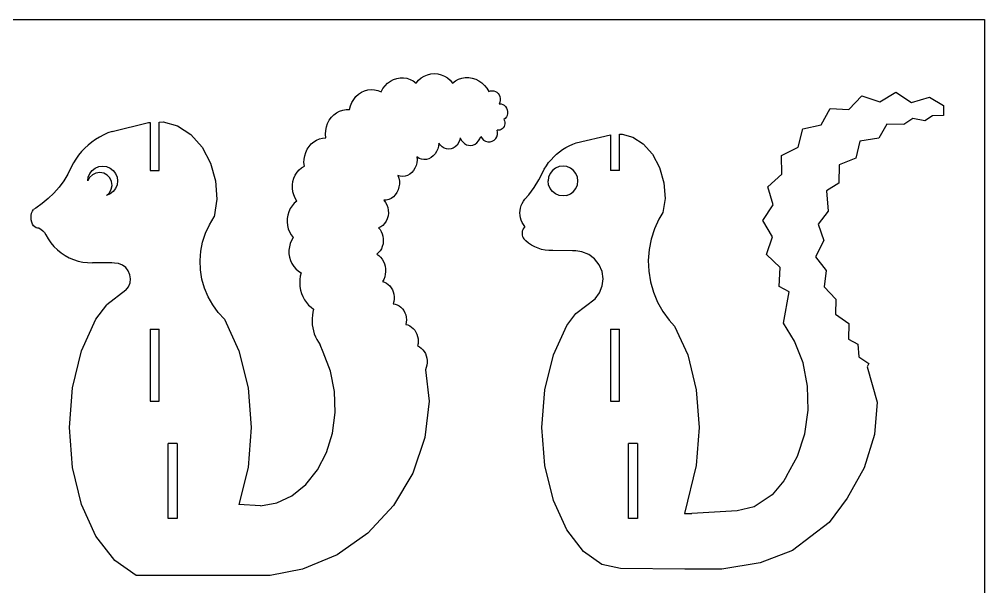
# Model space of a CAD drawing. Extents: x -147 to 147, y -94 to 94.
# Drawn here: x -14.5 to 147, y -0.7 to 94.2 of the extents above; entities that cross this region are included whole.
import ezdxf

# ---------------------------------------------------------------- set-up
doc = ezdxf.new("R2010")
doc.units = 0
doc.header["$MEASUREMENT"] = 0
doc.layers.get('0').update_dxf_attribs({"linetype": 'CONTINUOUS'})

msp = doc.modelspace()

# ---------------------------------------------------------------- linework, layer by layer
for p, q in [((-147.01, 94.18), (147.01, 94.18)), ((147.01, 94.18), (147.01, -94.18)), ((47.61, 83.86), (48.12, 84.13)), ((48.12, 84.13), (48.67, 84.31)), ((48.67, 84.31), (49.23, 84.41)), ((49.23, 84.41), (49.8, 84.41)), ((49.8, 84.41), (50.36, 84.32)), ((50.36, 84.32), (50.9, 84.14)), ((50.9, 84.14), (51.42, 83.88)), ((51.89, 83.53), (52.29, 83.99)), ((52.29, 83.99), (52.75, 84.39)), ((52.75, 84.39), (53.26, 84.7)), ((53.26, 84.7), (53.8, 84.93)), ((53.8, 84.93), (54.36, 85.07)), ((54.36, 85.07), (54.94, 85.12)), ((54.94, 85.12), (55.52, 85.07)), ((55.52, 85.07), (56.08, 84.93)), ((56.08, 84.93), (56.63, 84.7)), ((56.63, 84.7), (57.13, 84.39)), ((57.13, 84.39), (57.59, 83.99)), ((57.59, 83.99), (57.99, 83.53)), ((58.48, 83.89), (59, 84.16)), ((59, 84.16), (59.56, 84.34)), ((59.56, 84.34), (60.14, 84.44)), ((60.14, 84.44), (60.73, 84.44)), ((60.73, 84.44), (61.31, 84.35)), ((61.31, 84.35), (61.87, 84.17)), ((61.87, 84.17), (62.41, 83.91)), ((43.3, 82.23), (43.85, 82.38)), ((43.85, 82.38), (44.41, 82.44)), ((44.41, 82.44), (44.97, 82.4)), ((44.97, 82.4), (45.53, 82.28)), ((46.06, 82.06), (46.35, 82.6)), ((46.35, 82.6), (46.71, 83.09)), ((46.71, 83.09), (47.14, 83.51)), ((47.14, 83.51), (47.61, 83.86)), ((51.42, 83.88), (51.89, 83.53)), ((57.99, 83.53), (58.48, 83.89)), ((62.41, 83.91), (62.91, 83.56)), ((62.91, 83.56), (63.36, 83.14)), ((63.36, 83.14), (63.76, 82.65)), ((63.76, 82.65), (64.08, 82.1)), ((41.15, 80.28), (41.47, 80.8)), ((41.47, 80.8), (41.85, 81.27)), ((41.85, 81.27), (42.29, 81.66)), ((42.29, 81.66), (42.77, 81.99)), ((42.77, 81.99), (43.3, 82.23)), ((45.53, 82.28), (46.06, 82.06)), ((64.08, 82.1), (64.35, 82.21)), ((64.35, 82.21), (64.63, 82.25)), ((64.63, 82.25), (64.91, 82.22)), ((64.91, 82.22), (65.18, 82.13)), ((65.18, 82.13), (65.42, 81.99)), ((65.42, 81.99), (65.63, 81.78)), ((65.63, 81.78), (65.8, 81.54)), ((65.8, 81.54), (65.92, 81.26)), ((65.92, 81.26), (65.98, 80.95)), ((65.98, 80.95), (65.99, 80.64)), ((124.31, 79.1), (126.48, 81.37)), ((126.48, 81.37), (129.47, 80.38)), ((129.47, 80.38), (132.15, 82.02)), ((132.15, 82.02), (134.78, 80.29)), ((134.78, 80.29), (137.8, 81.17)), ((137.8, 81.17), (140.13, 79.79)), ((40.75, 79.11), (40.91, 79.71)), ((40.91, 79.71), (41.15, 80.28)), ((65.93, 80.34), (65.82, 80.05)), ((65.82, 80.05), (66.11, 80.04)), ((65.99, 80.64), (65.93, 80.34)), ((66.11, 80.04), (66.39, 79.96)), ((66.39, 79.96), (66.64, 79.81)), ((66.64, 79.81), (66.87, 79.6)), ((66.87, 79.6), (67.04, 79.35)), ((67.04, 79.35), (67.16, 79.06)), ((119.65, 76.52), (121.16, 79.28)), ((121.16, 79.28), (124.31, 79.1)), ((140.13, 79.79), (140.12, 78.12)), ((37.39, 77.33), (37.73, 77.81)), ((37.73, 77.81), (38.14, 78.23)), ((38.14, 78.23), (38.6, 78.57)), ((38.6, 78.57), (39.1, 78.84)), ((39.1, 78.84), (39.63, 79.02)), ((39.63, 79.02), (40.19, 79.11)), ((40.19, 79.11), (40.75, 79.11)), ((66.83, 77.62), (66.6, 77.44)), ((67.01, 77.86), (66.83, 77.62)), ((67.14, 78.13), (67.01, 77.86)), ((67.21, 78.43), (67.14, 78.13)), ((67.16, 79.06), (67.22, 78.75)), ((67.22, 78.75), (67.21, 78.43)), ((134.99, 77.61), (133.5, 76.58)), ((136.99, 77.23), (134.99, 77.61)), ((138.29, 78.05), (136.99, 77.23)), ((140.12, 78.12), (138.29, 78.05)), ((1.09, 75.46), (7.17, 76.92)), ((7.17, 76.92), (7.42, 76.94)), ((7.42, 76.94), (7.42, 68.89)), ((8.92, 77.02), (9.58, 77.06)), ((8.92, 68.89), (8.92, 77.02)), ((9.58, 77.06), (11.99, 76.37)), ((11.99, 76.37), (14.22, 74.92)), ((36.79, 75.62), (36.91, 76.22)), ((36.91, 76.22), (37.11, 76.79)), ((37.11, 76.79), (37.39, 77.33)), ((66.48, 76.05), (66.31, 75.87)), ((66.62, 76.25), (66.48, 76.05)), ((66.6, 77.44), (66.7, 77.22)), ((66.71, 76.49), (66.62, 76.25)), ((66.7, 77.22), (66.75, 76.98)), ((66.76, 76.73), (66.71, 76.49)), ((66.75, 76.98), (66.76, 76.73)), ((116.57, 75.88), (119.65, 76.52)), ((130.63, 76.65), (129.3, 74.3)), ((133.5, 76.58), (130.63, 76.65)), ((-1.04, 74.51), (-1.7, 74.11)), ((-0.35, 74.88), (-1.04, 74.51)), ((0.36, 75.19), (-0.35, 74.88)), ((1.09, 75.46), (0.36, 75.19)), ((14.22, 74.92), (16.11, 72.79)), ((35.75, 74.21), (36.26, 74.34)), ((36.26, 74.34), (36.79, 74.38)), ((36.75, 75), (36.79, 75.62)), ((36.79, 74.38), (36.75, 75)), ((59.28, 74.38), (59.18, 73.94)), ((59.28, 74.38), (59.46, 74)), ((62.59, 74.2), (62.75, 74.6)), ((62.75, 74.6), (62.94, 74.27)), ((65.23, 74.24), (65.43, 74.56)), ((65.43, 74.56), (65.53, 74.92)), ((65.67, 75.64), (65.44, 75.67)), ((65.53, 75.3), (65.44, 75.67)), ((65.53, 74.92), (65.53, 75.3)), ((65.89, 75.67), (65.67, 75.64)), ((66.11, 75.75), (65.89, 75.67)), ((66.31, 75.87), (66.11, 75.75)), ((78.68, 73.52), (84.42, 74.9)), ((84.42, 74.9), (84.42, 68.89)), ((85.92, 74.99), (86.36, 75.01)), ((85.92, 68.89), (85.92, 74.99)), ((86.36, 75.01), (88.14, 74.5)), ((88.14, 74.5), (89.88, 73.36)), ((115.83, 72.83), (116.57, 75.88)), ((129.3, 74.3), (126.12, 73.82)), ((-2.94, 73.16), (-3.51, 72.63)), ((-2.34, 73.66), (-2.94, 73.16)), ((-1.7, 74.11), (-2.34, 73.66)), ((16.11, 72.79), (17.53, 70.16)), ((33.69, 72.46), (34, 72.93)), ((34, 72.93), (34.37, 73.36)), ((34.37, 73.36), (34.79, 73.71)), ((34.79, 73.71), (35.25, 74)), ((35.25, 74), (35.75, 74.21)), ((55.67, 72.99), (55.54, 72.52)), ((55.72, 73.48), (55.67, 72.99)), ((55.97, 73.13), (55.72, 73.48)), ((56.27, 72.85), (55.97, 73.13)), ((56.61, 72.64), (56.27, 72.85)), ((58.46, 72.88), (58.12, 72.66)), ((58.76, 73.17), (58.46, 72.88)), ((59, 73.53), (58.76, 73.17)), ((59.18, 73.94), (59, 73.53)), ((59.46, 74), (59.7, 73.68)), ((59.7, 73.68), (59.99, 73.42)), ((59.99, 73.42), (60.32, 73.23)), ((60.32, 73.23), (60.67, 73.13)), ((60.67, 73.13), (61.04, 73.11)), ((61.04, 73.11), (61.41, 73.17)), ((61.41, 73.17), (61.76, 73.32)), ((61.76, 73.32), (62.08, 73.55)), ((62.08, 73.55), (62.36, 73.85)), ((62.36, 73.85), (62.59, 74.2)), ((62.94, 74.27), (63.2, 74)), ((63.2, 74), (63.52, 73.8)), ((63.52, 73.8), (63.89, 73.7)), ((63.89, 73.7), (64.27, 73.7)), ((64.27, 73.7), (64.63, 73.79)), ((64.63, 73.79), (64.96, 73.97)), ((64.96, 73.97), (65.23, 74.24)), ((76.42, 72.41), (76.96, 72.75)), ((76.96, 72.75), (77.53, 73.05)), ((77.53, 73.05), (78.12, 73.31)), ((78.12, 73.31), (78.68, 73.52)), ((89.88, 73.36), (91.44, 71.62)), ((113.01, 71.42), (115.83, 72.83)), ((126.12, 73.82), (125.46, 70.95)), ((-4.54, 71.47), (-5, 70.83)), ((-4.05, 72.07), (-4.54, 71.47)), ((-3.51, 72.63), (-4.05, 72.07)), ((33.17, 70.81), (33.27, 71.39)), ((33.27, 71.39), (33.44, 71.94)), ((33.44, 71.94), (33.69, 72.46)), ((52.4, 70.94), (52.04, 71.17)), ((52.04, 71.17), (52.06, 70.7)), ((54.42, 71.07), (54.03, 70.87)), ((54.77, 71.34), (54.42, 71.07)), ((55.09, 71.68), (54.77, 71.34)), ((55.34, 72.08), (55.09, 71.68)), ((55.54, 72.52), (55.34, 72.08)), ((56.98, 72.51), (56.61, 72.64)), ((57.37, 72.47), (56.98, 72.51)), ((57.75, 72.52), (57.37, 72.47)), ((58.12, 72.66), (57.75, 72.52)), ((74.48, 70.72), (74.92, 71.19)), ((74.92, 71.19), (75.39, 71.63)), ((75.39, 71.63), (75.89, 72.04)), ((75.89, 72.04), (76.42, 72.41)), ((91.44, 71.62), (92.64, 69.39)), ((113.09, 68.28), (113.01, 71.42)), ((-5.77, 69.49), (-6.36, 68.31)), ((-5.41, 70.17), (-5.77, 69.49)), ((-5, 70.83), (-5.41, 70.17)), ((-1.77, 69.32), (-1.17, 69.57)), ((-1.17, 69.57), (-0.52, 69.66)), ((-0.52, 69.66), (0.13, 69.57)), ((0.13, 69.57), (0.73, 69.32)), ((17.53, 70.16), (18.37, 67.2)), ((32.75, 69.38), (33.21, 69.66)), ((33.15, 70.24), (33.17, 70.81)), ((33.21, 69.66), (33.15, 70.24)), ((51.9, 69.76), (51.72, 69.32)), ((52.02, 70.22), (51.9, 69.76)), ((52.06, 70.7), (52.02, 70.22)), ((52.79, 70.8), (52.4, 70.94)), ((53.2, 70.73), (52.79, 70.8)), ((53.62, 70.76), (53.2, 70.73)), ((54.03, 70.87), (53.62, 70.76)), ((73.35, 69.16), (73.69, 69.7)), ((73.69, 69.7), (74.07, 70.23)), ((74.07, 70.23), (74.48, 70.72)), ((75.83, 69.57), (75.23, 69.32)), ((76.48, 69.66), (75.83, 69.57)), ((77.13, 69.57), (76.48, 69.66)), ((77.73, 69.32), (77.13, 69.57)), ((122.69, 69.84), (122.59, 66.79)), ((125.46, 70.95), (122.69, 69.84)), ((-6.36, 68.31), (-7.04, 67.19)), ((-2.94, 67.8), (-2.69, 68.41)), ((-2.24, 68.19), (-2.71, 67.74)), ((-2.69, 68.41), (-2.29, 68.93)), ((-2.29, 68.93), (-1.77, 69.32)), ((-1.65, 68.48), (-2.24, 68.19)), ((-1, 68.56), (-1.65, 68.48)), ((-0.35, 68.44), (-1, 68.56)), ((0.23, 68.13), (-0.35, 68.44)), ((0.68, 67.66), (0.23, 68.13)), ((0.73, 69.32), (1.25, 68.93)), ((1.25, 68.93), (1.64, 68.41)), ((1.64, 68.41), (1.89, 67.8)), ((7.42, 68.89), (8.92, 68.89)), ((31.46, 67.63), (31.69, 68.14)), ((31.69, 68.14), (31.99, 68.61)), ((31.99, 68.61), (32.34, 69.03)), ((32.34, 69.03), (32.75, 69.38)), ((48.86, 68.09), (49.02, 67.63)), ((49.25, 67.96), (48.86, 68.09)), ((49.65, 67.92), (49.25, 67.96)), ((50.06, 67.96), (49.65, 67.92)), ((50.46, 68.09), (50.06, 67.96)), ((50.83, 68.3), (50.46, 68.09)), ((51.18, 68.58), (50.83, 68.3)), ((51.48, 68.92), (51.18, 68.58)), ((51.72, 69.32), (51.48, 68.92)), ((72.42, 67.33), (73.03, 68.55)), ((73.03, 68.55), (73.35, 69.16)), ((74.31, 68.41), (74.06, 67.8)), ((74.71, 68.93), (74.31, 68.41)), ((75.23, 69.32), (74.71, 68.93)), ((78.25, 68.93), (77.73, 69.32)), ((78.64, 68.41), (78.25, 68.93)), ((78.89, 67.8), (78.64, 68.41)), ((85.92, 68.89), (84.42, 68.89)), ((92.64, 69.39), (93.36, 66.85)), ((110.73, 66.18), (113.09, 68.28)), ((-7.04, 67.19), (-7.82, 66.12)), ((-3.02, 67.16), (-2.94, 67.8)), ((-2.71, 67.74), (-3.02, 67.16)), ((0.96, 67.06), (0.68, 67.66)), ((0.92, 65.77), (1.04, 66.41)), ((1.04, 66.41), (0.96, 67.06)), ((1.89, 66.51), (1.64, 65.91)), ((1.89, 67.8), (1.98, 67.16)), ((1.98, 67.16), (1.89, 66.51)), ((18.37, 67.2), (18.58, 64.14)), ((31.21, 65.94), (31.22, 66.52)), ((31.22, 66.52), (31.3, 67.08)), ((31.3, 67.08), (31.46, 67.63)), ((49.02, 67.63), (49.1, 67.15)), ((49.11, 66.65), (49.04, 66.16)), ((49.1, 67.15), (49.11, 66.65)), ((71.65, 66.06), (72.42, 67.33)), ((74.06, 67.8), (73.98, 67.16)), ((74.06, 66.51), (73.98, 67.16)), ((74.31, 65.91), (74.06, 66.51)), ((78.64, 65.91), (78.89, 66.51)), ((78.98, 67.16), (78.89, 67.8)), ((78.89, 66.51), (78.98, 67.16)), ((93.36, 66.85), (93.54, 64.22)), ((122.59, 66.79), (120.55, 65.53)), ((-8.68, 65.13), (-9.62, 64.21)), ((-7.82, 66.12), (-8.68, 65.13)), ((0.13, 64.74), (0.6, 65.19)), ((0.73, 64.99), (0.13, 64.74)), ((0.6, 65.19), (0.92, 65.77)), ((1.25, 65.39), (0.73, 64.99)), ((1.64, 65.91), (1.25, 65.39)), ((31.29, 65.37), (31.21, 65.94)), ((31.43, 64.82), (31.29, 65.37)), ((31.65, 64.29), (31.43, 64.82)), ((48.42, 64.84), (48.1, 64.51)), ((48.69, 65.24), (48.42, 64.84)), ((48.9, 65.68), (48.69, 65.24)), ((49.04, 66.16), (48.9, 65.68)), ((70.12, 64.1), (70.77, 64.86)), ((70.77, 64.86), (71.65, 66.06)), ((74.71, 65.39), (74.31, 65.91)), ((75.23, 64.99), (74.71, 65.39)), ((75.83, 64.74), (75.23, 64.99)), ((76.48, 64.66), (75.83, 64.74)), ((77.13, 64.74), (76.48, 64.66)), ((77.13, 64.74), (77.73, 64.99)), ((77.73, 64.99), (78.25, 65.39)), ((78.25, 65.39), (78.64, 65.91)), ((111.62, 63.16), (110.73, 66.18)), ((120.55, 65.53), (120.82, 62.09)), ((-10.63, 63.37), (-11.71, 62.62)), ((-9.62, 64.21), (-10.63, 63.37)), ((18.58, 64.14), (18.14, 61.18)), ((31.15, 63.03), (30.84, 62.55)), ((31.52, 63.45), (31.15, 63.03)), ((31.94, 63.81), (31.52, 63.45)), ((31.94, 63.81), (31.65, 64.29)), ((46.92, 63.96), (46.49, 63.94)), ((46.49, 63.94), (46.77, 63.59)), ((46.77, 63.59), (46.99, 63.19)), ((47.33, 64.06), (46.92, 63.96)), ((46.99, 63.19), (47.15, 62.75)), ((47.73, 64.24), (47.33, 64.06)), ((48.1, 64.51), (47.73, 64.24)), ((69.36, 62.64), (69.48, 63.04)), ((69.48, 63.04), (69.65, 63.42)), ((69.65, 63.42), (69.86, 63.77)), ((69.86, 63.77), (70.12, 64.1)), ((93.54, 64.22), (93.19, 61.88)), ((109.89, 60.53), (111.62, 63.16)), ((-12.51, 61.03), (-12.48, 61.41)), ((-12.48, 61.41), (-12.41, 61.77)), ((-12.41, 61.77), (-12.28, 62.1)), ((-12.28, 62.1), (-12.12, 62.39)), ((-11.71, 62.62), (-12.12, 62.39)), ((30.43, 61.47), (30.34, 60.9)), ((30.6, 62.03), (30.43, 61.47)), ((30.84, 62.55), (30.6, 62.03)), ((47.15, 62.75), (47.24, 62.28)), ((47.26, 61.8), (47.21, 61.32)), ((47.24, 62.28), (47.26, 61.8)), ((69.26, 61.82), (69.29, 62.23)), ((69.29, 61.4), (69.26, 61.82)), ((69.29, 62.23), (69.36, 62.64)), ((69.36, 60.99), (69.29, 61.4)), ((93.19, 61.88), (92.53, 60.8)), ((120.82, 62.09), (119.16, 59.96)), ((-12.47, 60.65), (-12.51, 61.03)), ((-12.39, 60.3), (-12.47, 60.65)), ((-12.26, 59.97), (-12.39, 60.3)), ((-12.09, 59.69), (-12.26, 59.97)), ((16.68, 58.43), (17.33, 59.85)), ((17.33, 59.85), (18.14, 61.18)), ((30.34, 60.9), (30.32, 60.32)), ((30.32, 60.32), (30.38, 59.74)), ((46.64, 60.06), (46.33, 59.74)), ((46.89, 60.44), (46.64, 60.06)), ((47.08, 60.86), (46.89, 60.44)), ((47.21, 61.32), (47.08, 60.86)), ((69.48, 60.6), (69.36, 60.99)), ((69.65, 60.22), (69.48, 60.6)), ((69.86, 59.86), (69.65, 60.22)), ((70.12, 59.53), (69.86, 59.86)), ((92.53, 60.8), (91.78, 59.16)), ((111.52, 57.85), (109.89, 60.53)), ((119.16, 59.96), (120.11, 57.19)), ((-11.88, 59.47), (-12.09, 59.69)), ((-11.65, 59.33), (-11.88, 59.47)), ((-11.4, 59.25), (-11.65, 59.33)), ((-11.14, 59.26), (-11.4, 59.25)), ((-11.14, 59.26), (-10.84, 59.09)), ((-10.84, 59.09), (-10.55, 58.85)), ((-10.55, 58.85), (-10.28, 58.54)), ((-10.28, 58.54), (-10.03, 58.17)), ((-10.03, 58.17), (-9.64, 57.47)), ((16.2, 56.94), (16.68, 58.43)), ((30.38, 59.74), (30.51, 59.18)), ((30.51, 59.18), (30.72, 58.65)), ((30.72, 58.65), (31, 58.16)), ((31, 58.16), (31.34, 57.72)), ((45.99, 59.5), (45.61, 59.32)), ((45.61, 59.32), (45.87, 59.03)), ((45.87, 59.03), (46.08, 58.69)), ((46.33, 59.74), (45.99, 59.5)), ((46.08, 58.69), (46.25, 58.31)), ((46.25, 58.31), (46.36, 57.91)), ((69.64, 58.54), (69.63, 58.31)), ((69.63, 58.31), (69.66, 58.09)), ((69.67, 58.76), (69.64, 58.54)), ((69.74, 58.97), (69.67, 58.76)), ((69.84, 59.18), (69.74, 58.97)), ((69.96, 59.37), (69.84, 59.18)), ((70.12, 59.53), (69.96, 59.37)), ((91.78, 59.16), (91.23, 57.45)), ((-9.64, 57.47), (-9.19, 56.81)), ((-9.19, 56.81), (-8.67, 56.2)), ((15.9, 55.41), (16.2, 56.94)), ((30.84, 56.7), (30.7, 56.14)), ((31.06, 57.23), (30.84, 56.7)), ((31.34, 57.72), (31.06, 57.23)), ((46.37, 56.63), (46.25, 56.23)), ((46.36, 57.91), (46.42, 57.49)), ((46.42, 57.06), (46.37, 56.63)), ((46.42, 57.49), (46.42, 57.06)), ((69.66, 58.09), (69.72, 57.87)), ((69.72, 57.87), (69.82, 57.66)), ((69.82, 57.66), (69.94, 57.47)), ((69.94, 57.47), (70.08, 57.3)), ((70.08, 57.3), (70.25, 57.15)), ((70.72, 56.77), (70.25, 57.15)), ((71.22, 56.44), (70.72, 56.77)), ((91.23, 57.45), (90.88, 55.69)), ((110.53, 54.85), (111.52, 57.85)), ((120.11, 57.19), (118.71, 54.46)), ((-8.67, 56.2), (-8.1, 55.64)), ((-8.1, 55.64), (-7.49, 55.14)), ((-7.49, 55.14), (-6.82, 54.69)), ((15.78, 53.86), (15.9, 55.41)), ((30.7, 56.14), (30.63, 55.57)), ((30.63, 55.57), (30.64, 54.99)), ((30.64, 54.99), (30.73, 54.42)), ((45.62, 55.19), (45.32, 54.94)), ((45.32, 54.94), (45.65, 54.71)), ((45.87, 55.49), (45.62, 55.19)), ((46.09, 55.84), (45.87, 55.49)), ((46.25, 56.23), (46.09, 55.84)), ((71.76, 56.15), (71.22, 56.44)), ((72.31, 55.91), (71.76, 56.15)), ((72.89, 55.73), (72.31, 55.91)), ((73.48, 55.61), (72.89, 55.73)), ((74.09, 55.54), (73.48, 55.61)), ((74.78, 55.52), (74.09, 55.54)), ((78.09, 55.49), (74.78, 55.52)), ((78.64, 55.46), (78.09, 55.49)), ((79.65, 55.33), (78.64, 55.46)), ((80.79, 54.87), (79.65, 55.33)), ((90.88, 55.69), (90.75, 53.89)), ((-6.82, 54.69), (-6.12, 54.32)), ((-6.12, 54.32), (-5.38, 54.01)), ((-5.38, 54.01), (-4.62, 53.77)), ((-4.62, 53.77), (-3.84, 53.6)), ((-3.84, 53.6), (-3.05, 53.51)), ((-3.05, 53.51), (-2.25, 53.49)), ((1.02, 53.46), (-2.25, 53.49)), ((1.45, 53.44), (1.02, 53.46)), ((2.14, 53.35), (1.45, 53.44)), ((2.78, 53.09), (2.14, 53.35)), ((15.85, 52.3), (15.78, 53.86)), ((30.73, 54.42), (30.9, 53.86)), ((30.9, 53.86), (31.13, 53.35)), ((31.13, 53.35), (31.44, 52.87)), ((45.65, 54.71), (45.95, 54.43)), ((45.95, 54.43), (46.22, 54.1)), ((46.22, 54.1), (46.44, 53.73)), ((46.44, 53.73), (46.61, 53.33)), ((46.61, 53.33), (46.73, 52.9)), ((81.77, 54.14), (80.79, 54.87)), ((82.53, 53.17), (81.77, 54.14)), ((90.75, 53.89), (90.82, 52.1)), ((112.81, 52.69), (110.53, 54.85)), ((118.71, 54.46), (120.5, 52.19)), ((3.34, 52.68), (2.78, 53.09)), ((3.76, 52.13), (3.34, 52.68)), ((4.04, 51.49), (3.76, 52.13)), ((16.09, 50.76), (15.85, 52.3)), ((31.44, 52.87), (31.8, 52.45)), ((31.8, 52.45), (32.21, 52.1)), ((32.21, 52.1), (32.67, 51.81)), ((32.67, 51.81), (32.53, 51.25)), ((46.73, 52.9), (46.79, 52.46)), ((46.8, 52), (46.75, 51.56)), ((46.79, 52.46), (46.8, 52)), ((83.01, 52.04), (82.53, 53.17)), ((83.18, 50.83), (83.01, 52.04)), ((90.82, 52.1), (91.11, 50.32)), ((112.63, 49.54), (112.81, 52.69)), ((120.5, 52.19), (120.15, 49.49)), ((3.79, 49.48), (4.05, 50.12)), ((4.13, 50.81), (4.04, 51.49)), ((4.05, 50.12), (4.13, 50.81)), ((16.52, 49.26), (16.09, 50.76)), ((32.45, 50.67), (32.43, 50.08)), ((32.43, 50.08), (32.47, 49.5)), ((32.53, 51.25), (32.45, 50.67)), ((46.5, 50.72), (46.29, 50.34)), ((46.29, 50.34), (46.63, 50.24)), ((46.65, 51.13), (46.5, 50.72)), ((46.63, 50.24), (46.94, 50.08)), ((46.75, 51.56), (46.65, 51.13)), ((46.94, 50.08), (47.24, 49.87)), ((83.03, 49.61), (83.18, 50.83)), ((91.11, 50.32), (91.6, 48.59)), ((3.37, 48.92), (0.2, 46.44)), ((3.37, 48.92), (3.79, 49.48)), ((17.12, 47.82), (16.52, 49.26)), ((32.47, 49.5), (32.57, 48.92)), ((32.57, 48.92), (32.74, 48.36)), ((47.24, 49.87), (47.5, 49.61)), ((47.5, 49.61), (47.73, 49.31)), ((47.73, 49.31), (47.93, 48.98)), ((47.93, 48.98), (48.08, 48.61)), ((48.08, 48.61), (48.18, 48.22)), ((81.83, 47.49), (82.57, 48.47)), ((82.57, 48.47), (83.03, 49.61)), ((91.6, 48.59), (92.29, 46.93)), ((114.29, 48.63), (112.63, 49.54)), ((113.34, 43.4), (114.29, 48.63)), ((120.15, 49.49), (122.1, 47.38)), ((17.88, 46.46), (17.12, 47.82)), ((32.74, 48.36), (32.95, 47.83)), ((32.95, 47.83), (33.23, 47.32)), ((33.23, 47.32), (33.55, 46.85)), ((33.55, 46.85), (33.92, 46.43)), ((48.19, 47.02), (48.09, 46.64)), ((48.18, 48.22), (48.23, 47.82)), ((48.24, 47.42), (48.19, 47.02)), ((48.23, 47.82), (48.24, 47.42)), ((78.65, 45), (81.83, 47.49)), ((92.29, 46.93), (93.17, 45.36)), ((122.1, 47.38), (122.04, 44.88)), ((-1.64, 44.06), (0.2, 46.44)), ((18.8, 45.2), (17.88, 46.46)), ((33.92, 46.43), (34.33, 46.06)), ((34.33, 46.06), (34.77, 45.73)), ((34.64, 45.23), (34.55, 44.71)), ((34.77, 45.73), (34.64, 45.23)), ((48.09, 46.64), (48.43, 46.58)), ((48.43, 46.58), (48.76, 46.46)), ((48.76, 46.46), (49.07, 46.29)), ((49.07, 46.29), (49.36, 46.07)), ((49.36, 46.07), (49.62, 45.8)), ((49.62, 45.8), (49.84, 45.49)), ((49.84, 45.49), (50.02, 45.14)), ((93.17, 45.36), (94.23, 43.91)), ((-4.06, 38.75), (-1.64, 44.06)), ((19.86, 44.06), (18.8, 45.2)), ((19.86, 44.06), (22.27, 38.75)), ((34.55, 44.71), (34.5, 44.19)), ((34.5, 44.19), (34.5, 43.66)), ((34.5, 43.66), (34.53, 43.13)), ((50.02, 45.14), (50.16, 44.77)), ((50.16, 44.77), (50.24, 44.38)), ((50.24, 44.38), (50.28, 43.98)), ((50.28, 43.98), (50.27, 43.57)), ((77.11, 43), (78.65, 45)), ((94.23, 43.91), (95.15, 42.92)), ((122.04, 44.88), (124.29, 43.35)), ((7.42, 42.38), (8.92, 42.38)), ((7.42, 42.38), (7.42, 30.38)), ((8.92, 30.38), (8.92, 42.38)), ((34.53, 43.13), (34.61, 42.61)), ((34.61, 42.61), (34.73, 42.1)), ((34.73, 42.1), (34.88, 41.59)), ((50.27, 43.57), (50.21, 43.18)), ((50.21, 43.18), (50.54, 43.09)), ((50.54, 43.09), (50.86, 42.94)), ((50.86, 42.94), (51.16, 42.75)), ((51.16, 42.75), (51.43, 42.5)), ((51.43, 42.5), (51.67, 42.22)), ((51.67, 42.22), (51.88, 41.89)), ((74.87, 38.08), (77.11, 43)), ((84.42, 42.38), (84.42, 30.38)), ((84.42, 42.38), (85.92, 42.38)), ((85.92, 30.38), (85.92, 42.38)), ((95.15, 42.92), (97.35, 38.08)), ((115.22, 40.39), (113.34, 43.4)), ((124.29, 43.35), (124.21, 40.7)), ((34.88, 41.59), (35.08, 41.11)), ((35.08, 41.11), (35.31, 40.64)), ((35.31, 40.64), (35.58, 40.2)), ((51.88, 41.89), (52.04, 41.54)), ((52.04, 41.54), (52.16, 41.16)), ((52.16, 41.16), (52.23, 40.77)), ((52.23, 40.77), (52.26, 40.37)), ((116.63, 36.77), (115.22, 40.39)), ((124.21, 40.7), (125.79, 39.89)), ((35.58, 40.2), (35.88, 39.78)), ((36.36, 38.53), (35.88, 39.78)), ((52.23, 39.97), (52.16, 39.58)), ((52.16, 39.58), (52.48, 39.42)), ((52.26, 40.37), (52.23, 39.97)), ((52.48, 39.42), (52.77, 39.21)), ((52.77, 39.21), (53.04, 38.95)), ((53.04, 38.95), (53.27, 38.65)), ((125.79, 39.89), (125.94, 37.76)), ((-5.58, 32.56), (-4.06, 38.75)), ((22.27, 38.75), (23.79, 32.56)), ((37.58, 35.39), (36.36, 38.53)), ((53.27, 38.65), (53.46, 38.31)), ((53.46, 38.31), (53.6, 37.94)), ((53.6, 37.94), (53.7, 37.55)), ((53.7, 37.55), (53.76, 37.15)), ((53.76, 37.15), (53.76, 36.75)), ((73.43, 32.24), (74.87, 38.08)), ((97.35, 38.08), (98.78, 32.24)), ((125.94, 37.76), (127.62, 36.68)), ((53.61, 35.97), (53.46, 35.61)), ((53.46, 35.61), (54.09, 30.34)), ((53.71, 36.35), (53.61, 35.97)), ((53.76, 36.75), (53.71, 36.35)), ((117.4, 32.87), (116.63, 36.77)), ((127.62, 36.68), (127.33, 36.12)), ((127.33, 36.12), (129.05, 30.18)), ((38.26, 32), (37.58, 35.39)), ((-6.1, 25.93), (-5.58, 32.56)), ((23.79, 32.56), (24.31, 25.93)), ((117.5, 28.84), (117.4, 32.87)), ((38.37, 28.49), (38.26, 32)), ((72.94, 25.93), (73.43, 32.24)), ((98.78, 32.24), (99.28, 25.93)), ((7.42, 30.38), (8.92, 30.38)), ((54.09, 30.34), (53.38, 24.29)), ((84.42, 30.38), (85.92, 30.38)), ((129.05, 30.18), (128.57, 24.76)), ((37.92, 25.03), (38.37, 28.49)), ((116.93, 24.88), (117.5, 28.84)), ((-5.58, 19.29), (-6.1, 25.93)), ((24.31, 25.93), (23.79, 19.29)), ((73.43, 19.62), (72.94, 25.93)), ((99.28, 25.93), (98.78, 19.62)), ((36.91, 21.77), (37.92, 25.03)), ((53.38, 24.29), (51.35, 18.33)), ((115.71, 21.16), (116.93, 24.88)), ((128.57, 24.76), (126.85, 19.21)), ((11.92, 23.26), (10.42, 23.26)), ((10.42, 10.76), (10.42, 23.26)), ((11.92, 23.26), (11.92, 10.76)), ((88.92, 23.26), (87.42, 23.26)), ((87.42, 10.76), (87.42, 23.26)), ((88.92, 23.26), (88.92, 10.76)), ((35.4, 18.86), (36.91, 21.77)), ((113.89, 17.84), (115.71, 21.16)), ((74.87, 13.78), (73.43, 19.62)), ((98.78, 19.62), (96.81, 11.59)), ((-4.06, 13.11), (-5.58, 19.29)), ((23.79, 19.29), (22.27, 13.11)), ((33.45, 16.41), (35.4, 18.86)), ((51.35, 18.33), (48.13, 12.92)), ((113.89, 17.84), (113.43, 17.06)), ((126.85, 19.21), (124.01, 14.13)), ((31.14, 14.55), (33.45, 16.41)), ((113.43, 17.06), (111.47, 14.7)), ((28.59, 13.36), (31.14, 14.55)), ((111.47, 14.7), (108.45, 12.7)), ((-1.64, 7.8), (-4.06, 13.11)), ((25.89, 12.88), (22.27, 13.11)), ((25.89, 12.88), (28.59, 13.36)), ((48.13, 12.92), (43.84, 8.31)), ((77.11, 8.86), (74.87, 13.78)), ((124.01, 14.13), (121, 10.05)), ((96.81, 11.59), (98.03, 11.59)), ((105.61, 12), (98.03, 11.59)), ((108.45, 12.7), (105.61, 12)), ((11.92, 10.76), (10.42, 10.76)), ((88.92, 10.76), (87.42, 10.76)), ((121, 10.05), (114.85, 5.38)), ((43.84, 8.31), (38.68, 4.7)), ((79.92, 5.21), (77.11, 8.86)), ((1.5, 3.73), (-1.64, 7.8)), ((83, 3.06), (79.92, 5.21)), ((114.85, 5.38), (109.48, 3.33)), ((5.07, 1.23), (1.5, 3.73)), ((38.68, 4.7), (32.88, 2.26)), ((109.48, 3.33), (103.07, 2.26)), ((32.88, 2.26), (27.52, 1.23)), ((86.11, 2.37), (83, 3.06)), ((96.87, 2.26), (86.11, 2.37)), ((103.07, 2.26), (96.87, 2.26)), ((27.52, 1.23), (5.07, 1.23))]:
    msp.add_line(p, q)

doc.saveas('drawing.dxf')
